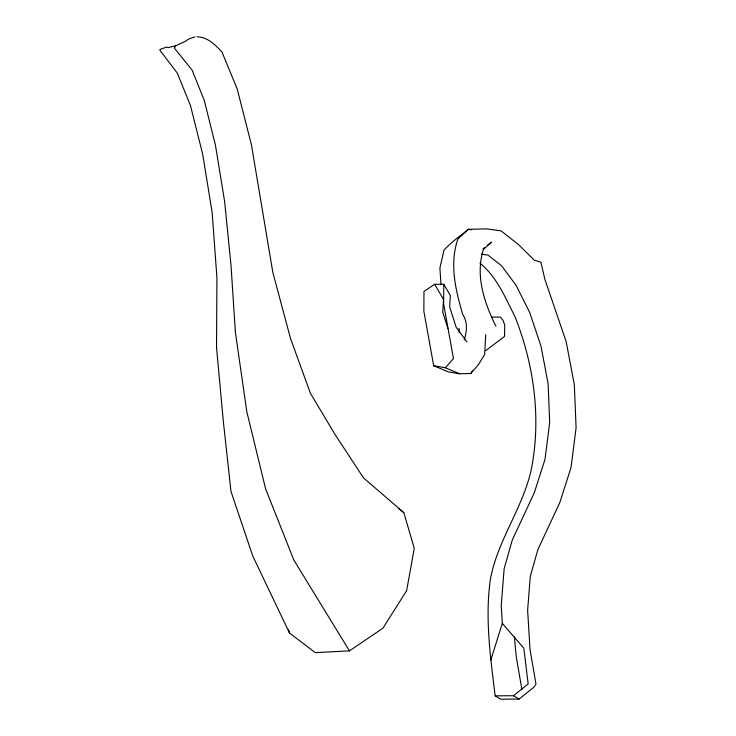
<?xml version="1.0" encoding="UTF-8"?>
<svg xmlns="http://www.w3.org/2000/svg" width="736" height="736" viewBox="0 0 736 736"><rect width="100%" height="100%" fill="white"/><g stroke="black" fill="none" stroke-linecap="round" stroke-linejoin="round"><path stroke-width="1.1" d="M443.78 284.289L443.633 303.977L453.459 358.579L445.354 367.77L433.67 365.718L423.844 311.116L423.991 291.428L434.663 284.28L443.78 284.289L450.368 295.55L449.641 306.737L456.182 327.299L466.928 341.881M485.723 334.714L484.656 354.54L478.51 364.522L470.792 373.529L459.669 373.787L448.39 371.901L433.67 365.718M464.195 339.885C466.992 331.513 467.857 322 462.677 314.336C455.612 290.03 449.208 263.672 457.967 238.933L468.39 229.328L486.818 228.887L501.041 230.874L518.475 244.554L534.299 260.158L540.942 262.264L544.824 279.183L566.122 341.495L574.328 384.661L576.104 427.745L571.016 467.608L559.838 502.495L537.915 549.525L530.316 576.288L527.62 610.19L530.021 649.502L535.983 684.158L533.72 687.304L519.073 699.071L500.728 699.2L495.172 695.851C490.443 656.99 484.766 617.688 490.498 578.597C497.858 539.902 522.845 507.923 531.282 469.55C541.383 418.434 534.106 365.249 515.145 317.032C505.494 298.034 496.892 276.856 479.936 263.111M490.829 660.036L502.302 623.374L501.216 605.608L504.151 568.661L512.265 540.095L534.29 492.78L544.971 459.457L549.7 422.436L548.099 383.612L540.951 346.012L529.708 312.506L516.028 285.255L501.566 265.77L487.986 255.107L481.335 254.178M470.792 373.529L472.494 370.769M195.012 36.828L188.49 39.174L184.791 41.612L175.812 45.733L174.322 48.042L192.124 70.141L204.249 100.326L215.455 145.213L224.664 201.857L231.012 265.328L235.373 332.212L246.808 411.7L265.586 488.759L293.82 560.022L349.453 650.882L382.904 628.222L406.622 590.704L414.276 548.394L403.806 512.615L363.483 477.866L334.889 434.268L310.353 393.153L290.462 338.321L272.817 272.32L251.427 144.808L237.259 89.148L221.978 51.998C215.216 44.887 207.626 36.984 197.082 36.8M495.172 695.851L513.507 695.713L528.163 683.956L523.811 648.14L502.302 623.374M482.899 248.842L484.619 247.498M487.186 245.474L491.464 242.107L483.396 249.55C475.116 275.347 484.251 302.947 495.935 326.214M485.705 350.64L504.537 336.444L504.74 325.091L503.038 320.362L500.416 317.069L491.51 317.115M159.914 49.487L166.428 47.132L168.286 47.573L175.812 45.733M349.453 650.882L315.256 652.62L289.46 632.969L252.706 555.846L230.984 491.409L223.358 421.618L216.54 347.668L216.927 277.766L212.143 212.41L202.648 154.026L190.458 105.542L177.275 73.039L159.896 50.214M471.638 229.779L468.39 229.328L453.827 240.782L444.093 249.752L439.898 268.042L441.02 284.924M445.354 367.77L459.669 373.787M513.507 695.713L519.073 699.071M398.461 508.548L403.806 512.615M434.663 284.28L443.56 299.506L442.732 312.147L447.939 328.514M288.512 629.722L289.46 632.969M521.907 689.641L516.378 657.506A212.998 84.75 70.2 0 1 514.528 636.686M459.071 328.403L459.209 332.69"/></g></svg>
